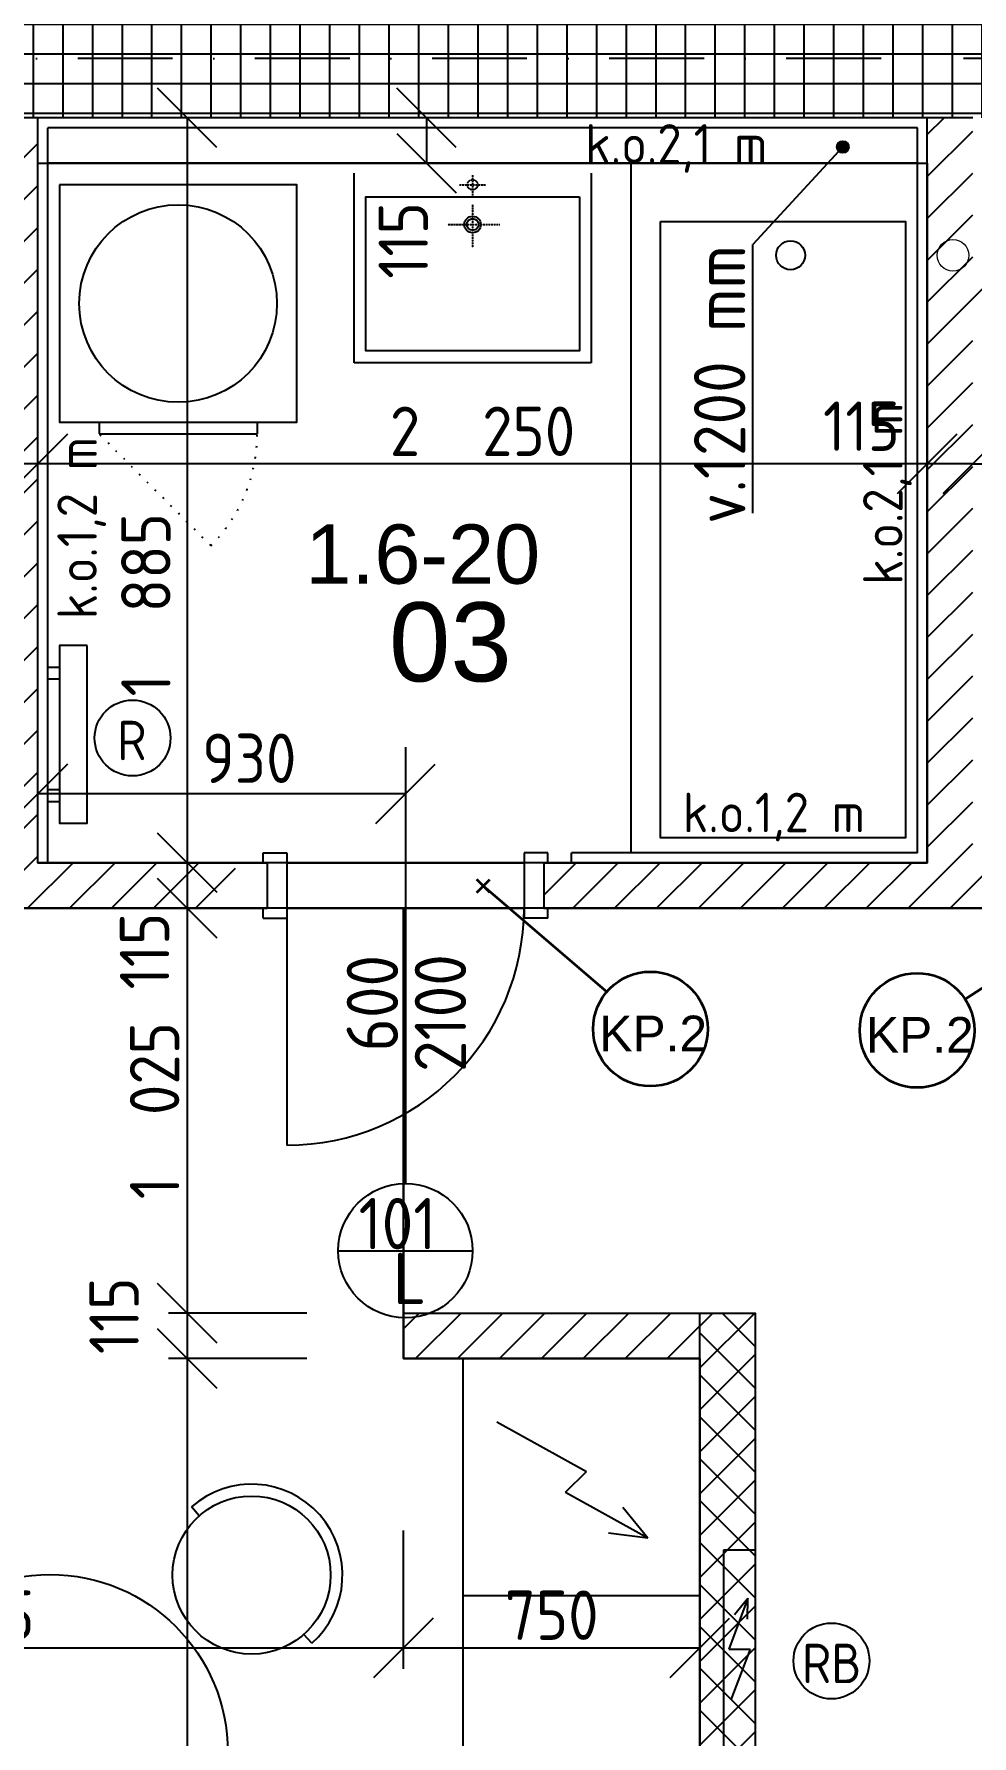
# Model space of a CAD drawing. Extents: x 4511820 to 5180432, y -1526536 to -944957.
# Drawn here: x 5148378 to 5150751, y -1310060 to -1305753 of the extents above; entities that cross this region are included whole.
import ezdxf

# ---------------------------------------------------------------- set-up
doc = ezdxf.new("R2010")
doc.units = 0
doc.header["$MEASUREMENT"] = 0
for name, pattern in [('ACAD_ISO07W100', [3.5, 0.5, -3]), ('BODKOCIARKOVANA_3', [5.6, 3, -1.3, 0, -1.3]), ('DASHED', [0.75, 0.5, -0.25])]:
    doc.linetypes.add(name, pattern=pattern)
doc.layers.get('0').update_dxf_attribs({"linetype": 'CONTINUOUS'})
doc.layers.get('Defpoints').update_dxf_attribs({"color": 61, "linetype": 'CONTINUOUS'})
for name, color, linetype in [('DVERE', 45, 'CONTINUOUS'), ('KÓTY', 4, 'CONTINUOUS'), ('MÚRY', 1, 'CONTINUOUS'), ('osi', 253, 'CONTINUOUS'), ('Plochy', 41, 'CONTINUOUS'), ('POPIS', 7, 'CONTINUOUS'), ('TENKÁ', 7, 'CONTINUOUS'), ('Z-Kúrenie', 101, 'CONTINUOUS'), ('ZARIADENIE', 47, 'CONTINUOUS'), ('ZARIADENIE1', 145, 'CONTINUOUS'), ('ZARIADOVACIE', 144, 'CONTINUOUS'), ('ZZ-elektro', 221, 'CONTINUOUS'), ('ŠRAFY', 82, 'CONTINUOUS')]:
    doc.layers.add(name, color=color, linetype=linetype)
doc.layers.add('preklady', color=74, linetype='CONTINUOUS', lineweight=35)
doc.layers.add('zz-kanal-splaskova', color=37, linetype='CONTINUOUS', lineweight=18)
doc.styles.add('ARIAL', font='arial.ttf')
doc.styles.add('STYLE1', font='isocp.shx')
doc.dimstyles.new('STANDARD-50', dxfattribs={"dimtxt": 125, "dimasz": 150, "dimexe": 10, "dimexo": 200, "dimgap": 20, "dimtad": 1, "dimdsep": 46, "dimlunit": 6, "dimtxsty": 'STYLE1', "dimblk1": 'OBLIQUE', "dimblk2": 'OBLIQUE', "dimsah": 1, "dimcen": 2.5, "dimse1": 1, "dimse2": 1, "dimadec": 0, "dimazin": 0, "dimtfac": 1, "dimtmove": 1, "dimatfit": 3, "dimldrblk": 'OBLIQUE', "dimfxl": 1, "dimtolj": 1, "dimtzin": 0, "dimarcsym": 0})
pattern_1 = [(45, (515270.5, 128041), (-53.0330086, 53.0330086), [])]

# ---------------------------------------------------------------- blocks, each defined once
blk = doc.blocks.new('pračka')
at = {"layer": 'ZARIADENIE1', "color": 8, "linetype": 'ACAD_ISO07W100', "ltscale": 8}
blk.add_line((4536136.9, -1117296.3), (4536419.7, -1117579.2), dxfattribs=at)
at = {"layer": 'ZARIADENIE1', "color": 8}
for p, q in [((4536419.7, -1117579.2), (4536019.7, -1117579.2)), ((4536019.7, -1117609.2), (4536019.7, -1117579.2)), ((4536419.7, -1117609.2), (4536419.7, -1117579.2))]:
    blk.add_line(p, q, dxfattribs=at)
blk.add_lwpolyline([(4536519.7, -1118209.2), (4536519.7, -1117609.2), (4535919.7, -1117609.2), (4535919.7, -1118209.2)], close=True, dxfattribs=at)
blk.add_circle((4536219.7, -1117909.2), 250, dxfattribs=at)
at = {"layer": 'ZARIADENIE1', "color": 8, "linetype": 'ACAD_ISO07W100', "ltscale": 8}
blk.add_arc((4536419.7, -1117579.2), 400, 135, 180, dxfattribs=at)
blk = doc.blocks.new('stol kruh')
at = {"layer": 'ZARIADENIE', "ltscale": 0.25}
for p, q in [((4441014, -1342243.9), (4441036.5, -1342224.1)), ((4441690.1, -1342287.3), (4441670.3, -1342264.8)), ((4440690.9, -1342527.6), (4440713.4, -1342507.8)), ((4441974.3, -1342610), (4441954.5, -1342587.5)), ((4440650.1, -1343161.8), (4440670, -1343184.3)), ((4441910.8, -1343263.8), (4441933.3, -1343244)), ((4440934.3, -1343484.5), (4440954.1, -1343507)), ((4441588.1, -1343548), (4441610.6, -1343528.2))]:
    blk.add_line(p, q, dxfattribs=at)
for centre, radius in [((4440863.7, -1342375.8), 200), ((4441822.3, -1342437.4), 200), ((4441312.2, -1342885.9), 450), ((4440802.1, -1343334.4), 200), ((4441760.7, -1343396), 200)]:
    blk.add_circle(centre, radius, dxfattribs=at)
for centre, start, end in [((4440863.7, -1342375.8), 41.2828, 221.2828), ((4441822.3, -1342437.4), 311.3675, 131.3675), ((4440802.1, -1343334.4), 131.3675, 311.3675), ((4441760.7, -1343396), 221.3675, 41.3675)]:
    blk.add_arc(centre, 230, start, end, dxfattribs=at)
blk = doc.blocks.new('_OBLIQUE')
at = {"color": 0, "linetype": 'ByBlock'}
blk.add_line((-0.5, -0.5), (0.5, 0.5), dxfattribs=at)
blk = doc.blocks.new('*D25570')
at = {"layer": 'Defpoints', "color": 0}
for p in [(5150752.5, -1306480.2), (5151752.5, -1306480.2), (5151752.5, -1306841)]:
    blk.add_point(p, dxfattribs=at)
at = {"layer": 'KÓTY', "color": 0, "lineweight": -2}
blk.add_line((5150752.5, -1306841), (5151752.5, -1306841), dxfattribs=at)
at = {"layer": 'KÓTY', "color": 0, "linetype": 'ByBlock', "lineweight": -2, "xscale": 150, "yscale": 150, "zscale": 150, "rotation": 180}
blk.add_blockref('_OBLIQUE', (5150752.5, -1306841), dxfattribs=at)
at = {"layer": 'KÓTY', "color": 0, "linetype": 'ByBlock', "lineweight": -2, "xscale": 150, "yscale": 150, "zscale": 150}
blk.add_blockref('_OBLIQUE', (5151752.5, -1306841), dxfattribs=at)
at = {"layer": 'KÓTY', "color": 0, "insert": (5151252.5, -1306758.5), "char_height": 125, "attachment_point": 5, "style": 'STYLE1'}
blk.add_mtext('\\A1;1ﾠ000', dxfattribs=at)
blk = doc.blocks.new('*D25571')
at = {"layer": 'Defpoints', "color": 0}
for p in [(5148387.5, -1305965.2), (5150637.5, -1306081.5), (5148387.5, -1306841)]:
    blk.add_point(p, dxfattribs=at)
at = {"layer": 'KÓTY', "color": 0, "lineweight": -2}
blk.add_line((5150637.5, -1306841), (5148387.5, -1306841), dxfattribs=at)
at = {"layer": 'KÓTY', "color": 0, "linetype": 'ByBlock', "lineweight": -2, "xscale": 150, "yscale": 150, "zscale": 150, "rotation": 180}
blk.add_blockref('_OBLIQUE', (5148387.5, -1306841), dxfattribs=at)
at = {"layer": 'KÓTY', "color": 0, "linetype": 'ByBlock', "lineweight": -2, "xscale": 150, "yscale": 150, "zscale": 150}
blk.add_blockref('_OBLIQUE', (5150637.5, -1306841), dxfattribs=at)
at = {"layer": 'KÓTY', "color": 0, "insert": (5149512.5, -1306758.5), "char_height": 125, "attachment_point": 5, "style": 'STYLE1'}
blk.add_mtext('\\A1;2ﾠ250', dxfattribs=at)
blk = doc.blocks.new('*D25572')
at = {"layer": 'Defpoints', "color": 0}
for p in [(5148272.5, -1305965.2), (5148387.5, -1305965.2), (5148272.5, -1306841)]:
    blk.add_point(p, dxfattribs=at)
at = {"layer": 'KÓTY', "color": 0, "lineweight": -2}
blk.add_line((5148387.5, -1306841), (5148272.5, -1306841), dxfattribs=at)
at = {"layer": 'KÓTY', "color": 0, "linetype": 'ByBlock', "lineweight": -2, "xscale": 150, "yscale": 150, "zscale": 150, "rotation": 180}
blk.add_blockref('_OBLIQUE', (5148272.5, -1306841), dxfattribs=at)
at = {"layer": 'KÓTY', "color": 0, "linetype": 'ByBlock', "lineweight": -2, "xscale": 150, "yscale": 150, "zscale": 150}
blk.add_blockref('_OBLIQUE', (5148387.5, -1306841), dxfattribs=at)
at = {"layer": 'KÓTY', "color": 0, "insert": (5148149.5, -1306713), "char_height": 125, "attachment_point": 5, "style": 'STYLE1'}
blk.add_mtext('\\A1;115', dxfattribs=at)
blk = doc.blocks.new('*D25574')
at = {"layer": 'Defpoints', "color": 0}
for p in [(5150637.5, -1306841), (5150637.5, -1306841), (5150752.5, -1306841)]:
    blk.add_point(p, dxfattribs=at)
at = {"layer": 'KÓTY', "color": 0, "lineweight": -2}
blk.add_line((5150752.5, -1306841), (5150637.5, -1306841), dxfattribs=at)
at = {"layer": 'KÓTY', "color": 0, "linetype": 'ByBlock', "lineweight": -2, "xscale": 150, "yscale": 150, "zscale": 150, "rotation": 180}
blk.add_blockref('_OBLIQUE', (5150637.5, -1306841), dxfattribs=at)
at = {"layer": 'KÓTY', "color": 0, "linetype": 'ByBlock', "lineweight": -2, "xscale": 150, "yscale": 150, "zscale": 150}
blk.add_blockref('_OBLIQUE', (5150752.5, -1306841), dxfattribs=at)
at = {"layer": 'KÓTY', "color": 0, "insert": (5150471, -1306745.5), "char_height": 125, "attachment_point": 5, "style": 'STYLE1'}
blk.add_mtext('\\A1;115', dxfattribs=at)
blk = doc.blocks.new('*D25578')
at = {"layer": 'Defpoints', "color": 0}
for p in [(5148387.5, -1307557.5), (5149317.5, -1307557.5), (5148387.5, -1307676)]:
    blk.add_point(p, dxfattribs=at)
at = {"layer": 'KÓTY', "color": 0, "lineweight": -2}
blk.add_line((5149317.5, -1307676), (5148387.5, -1307676), dxfattribs=at)
at = {"layer": 'KÓTY', "color": 0, "linetype": 'ByBlock', "lineweight": -2, "xscale": 150, "yscale": 150, "zscale": 150, "rotation": 180}
blk.add_blockref('_OBLIQUE', (5148387.5, -1307676), dxfattribs=at)
at = {"layer": 'KÓTY', "color": 0, "linetype": 'ByBlock', "lineweight": -2, "xscale": 150, "yscale": 150, "zscale": 150}
blk.add_blockref('_OBLIQUE', (5149317.5, -1307676), dxfattribs=at)
at = {"layer": 'KÓTY', "color": 0, "insert": (5148922.5, -1307586), "char_height": 125, "attachment_point": 5, "style": 'STYLE1'}
blk.add_mtext('\\A1;930', dxfattribs=at)
blk = doc.blocks.new('*D25591')
at = {"layer": 'Defpoints', "color": 0}
for p in [(5149312.5, -1309047.7), (5150062.5, -1309047.7), (5150062.5, -1309837)]:
    blk.add_point(p, dxfattribs=at)
at = {"layer": 'KÓTY', "color": 0, "lineweight": -2}
blk.add_line((5149312.5, -1309837), (5150062.5, -1309837), dxfattribs=at)
at = {"layer": 'KÓTY', "color": 0, "linetype": 'ByBlock', "lineweight": -2, "xscale": 150, "yscale": 150, "zscale": 150, "rotation": 180}
blk.add_blockref('_OBLIQUE', (5149312.5, -1309837), dxfattribs=at)
at = {"layer": 'KÓTY', "color": 0, "linetype": 'ByBlock', "lineweight": -2, "xscale": 150, "yscale": 150, "zscale": 150}
blk.add_blockref('_OBLIQUE', (5150062.5, -1309837), dxfattribs=at)
at = {"layer": 'KÓTY', "color": 0, "insert": (5149687.5, -1309754.5), "char_height": 125, "attachment_point": 5, "style": 'STYLE1'}
blk.add_mtext('\\A1;750', dxfattribs=at)
blk = doc.blocks.new('*D25604')
at = {"layer": 'Defpoints', "color": 0}
for p in [(5148387.5, -1305965.2), (5146852.5, -1307850.2), (5148765.5, -1307850.2)]:
    blk.add_point(p, dxfattribs=at)
at = {"layer": 'KÓTY', "color": 0, "lineweight": -2}
blk.add_line((5148765.5, -1305965.2), (5148765.5, -1307850.2), dxfattribs=at)
at = {"layer": 'KÓTY', "color": 0, "linetype": 'ByBlock', "lineweight": -2, "xscale": 150, "yscale": 150, "zscale": 150}
for p, rotation in [((5148765.5, -1305965.2), 90), ((5148765.5, -1307850.2), 270)]:
    blk.add_blockref('_OBLIQUE', p, dxfattribs=dict(at, rotation=rotation))
at = {"layer": 'KÓTY', "color": 0, "insert": (5148661, -1307197.5), "char_height": 125, "attachment_point": 5, "rotation": 90, "style": 'STYLE1'}
blk.add_mtext('\\A1;1ﾠ885', dxfattribs=at)
blk = doc.blocks.new('*D25605')
at = {"layer": 'Defpoints', "color": 0}
for p in [(5147562.5, -1307850.2), (5147927.5, -1307965.2), (5148765.5, -1307965.2)]:
    blk.add_point(p, dxfattribs=at)
at = {"layer": 'KÓTY', "color": 0, "lineweight": -2}
blk.add_line((5148765.5, -1307850.2), (5148765.5, -1307965.2), dxfattribs=at)
at = {"layer": 'KÓTY', "color": 0, "linetype": 'ByBlock', "lineweight": -2, "xscale": 150, "yscale": 150, "zscale": 150}
for p, rotation in [((5148765.5, -1307850.2), 90), ((5148765.5, -1307965.2), 270)]:
    blk.add_blockref('_OBLIQUE', p, dxfattribs=dict(at, rotation=rotation))
at = {"layer": 'KÓTY', "color": 0, "insert": (5148657.5, -1308074), "char_height": 125, "attachment_point": 5, "rotation": 90, "style": 'STYLE1'}
blk.add_mtext('\\A1;115', dxfattribs=at)
blk = doc.blocks.new('*D25606')
at = {"layer": 'Defpoints', "color": 0}
for p in [(5150303.5, -1305965.2), (5149371, -1306080.2), (5150303.5, -1306080.2)]:
    blk.add_point(p, dxfattribs=at)
at = {"layer": 'KÓTY', "color": 0, "lineweight": -2}
blk.add_line((5149371, -1305965.2), (5149371, -1306080.2), dxfattribs=at)
at = {"layer": 'KÓTY', "color": 0, "linetype": 'ByBlock', "lineweight": -2, "xscale": 150, "yscale": 150, "zscale": 150}
for p, rotation in [((5149371, -1305965.2), 90), ((5149371, -1306080.2), 270)]:
    blk.add_blockref('_OBLIQUE', p, dxfattribs=dict(at, rotation=rotation))
at = {"layer": 'KÓTY', "color": 0, "insert": (5149312, -1306275.5), "char_height": 125, "attachment_point": 5, "rotation": 90, "style": 'STYLE1'}
blk.add_mtext('\\A1;115', dxfattribs=at)
blk = doc.blocks.new('*D25641')
at = {"layer": 'Defpoints', "color": 0}
for p in [(5146967.5, -1309105.2), (5149312.5, -1309105.2), (5149312.5, -1309837)]:
    blk.add_point(p, dxfattribs=at)
at = {"layer": 'KÓTY', "color": 0, "lineweight": -2}
blk.add_line((5146967.5, -1309837), (5149312.5, -1309837), dxfattribs=at)
at = {"layer": 'KÓTY', "color": 0, "linetype": 'ByBlock', "lineweight": -2, "xscale": 150, "yscale": 150, "zscale": 150, "rotation": 180}
blk.add_blockref('_OBLIQUE', (5146967.5, -1309837), dxfattribs=at)
at = {"layer": 'KÓTY', "color": 0, "linetype": 'ByBlock', "lineweight": -2, "xscale": 150, "yscale": 150, "zscale": 150}
blk.add_blockref('_OBLIQUE', (5149312.5, -1309837), dxfattribs=at)
at = {"layer": 'KÓTY', "color": 0, "insert": (5148140, -1309754.5), "char_height": 125, "attachment_point": 5, "style": 'STYLE1'}
blk.add_mtext('\\A1;2ﾠ345', dxfattribs=at)
blk = doc.blocks.new('*D25642')
at = {"layer": 'Defpoints', "color": 0}
for p in [(5149312.5, -1307965.2), (5148765.5, -1308990.2), (5149312.5, -1308990.2)]:
    blk.add_point(p, dxfattribs=at)
at = {"layer": 'KÓTY', "color": 0, "lineweight": -2}
blk.add_line((5148765.5, -1307965.2), (5148765.5, -1308990.2), dxfattribs=at)
at = {"layer": 'KÓTY', "color": 0, "linetype": 'ByBlock', "lineweight": -2, "xscale": 150, "yscale": 150, "zscale": 150}
for p, rotation in [((5148765.5, -1307965.2), 90), ((5148765.5, -1308990.2), 270)]:
    blk.add_blockref('_OBLIQUE', p, dxfattribs=dict(at, rotation=rotation))
at = {"layer": 'KÓTY', "color": 0, "insert": (5148683, -1308477.7), "char_height": 125, "attachment_point": 5, "rotation": 90, "style": 'STYLE1'}
blk.add_mtext('\\A1;1ﾠ025', dxfattribs=at)
blk = doc.blocks.new('*D25643')
at = {"layer": 'Defpoints', "color": 0}
for p in [(5149312.5, -1308990.2), (5148765.5, -1309105.2), (5149312.5, -1309105.2)]:
    blk.add_point(p, dxfattribs=at)
at = {"layer": 'KÓTY', "color": 0, "lineweight": -2}
blk.add_line((5148765.5, -1308990.2), (5148765.5, -1309105.2), dxfattribs=at)
at = {"layer": 'KÓTY', "color": 0, "linetype": 'ByBlock', "lineweight": -2, "xscale": 150, "yscale": 150, "zscale": 150}
for p, rotation in [((5148765.5, -1308990.2), 90), ((5148765.5, -1309105.2), 270)]:
    blk.add_blockref('_OBLIQUE', p, dxfattribs=dict(at, rotation=rotation))
at = {"layer": 'KÓTY', "color": 0, "insert": (5148580.5, -1308996.9), "char_height": 125, "attachment_point": 5, "rotation": 90, "style": 'STYLE1'}
blk.add_mtext('\\A1;115', dxfattribs=at)
blk = doc.blocks.new('*D25644')
at = {"layer": 'Defpoints', "color": 0}
for p in [(5149312.5, -1309105.2), (5148765.5, -1312085.2), (5149312.5, -1312085.2)]:
    blk.add_point(p, dxfattribs=at)
at = {"layer": 'KÓTY', "color": 0, "lineweight": -2}
blk.add_line((5148765.5, -1309105.2), (5148765.5, -1312085.2), dxfattribs=at)
at = {"layer": 'KÓTY', "color": 0, "linetype": 'ByBlock', "lineweight": -2, "xscale": 150, "yscale": 150, "zscale": 150}
for p, rotation in [((5148765.5, -1309105.2), 90), ((5148765.5, -1312085.2), 270)]:
    blk.add_blockref('_OBLIQUE', p, dxfattribs=dict(at, rotation=rotation))
at = {"layer": 'KÓTY', "color": 0, "insert": (5148683, -1310595.2), "char_height": 125, "attachment_point": 5, "rotation": 90, "style": 'STYLE1'}
blk.add_mtext('\\A1;2ﾠ980', dxfattribs=at)

msp = doc.modelspace()

# ---------------------------------------------------------------- hatches: boundary and pattern name
at = {"layer": 'KÓTY'}
h = msp.add_hatch(color=256, dxfattribs=at)
h.dxf.hatch_style = 1
h.paths.add_polyline_path([(5150439, -1306038.883, -0.65381715), (5150413.826, -1306049.905, -1.52947961)])
at = {"layer": 'ŠRAFY', "ltscale": 0.25}
h = msp.add_hatch(dxfattribs=at)
h.set_pattern_fill('ANSI37', color=256, scale=600, angle=45)
h.set_pattern_definition([(90, (-3307273.674, 493071.734), (-75, 1e-14), []), (180, (-3307273.674, 493071.734), (-1e-14, -75), [])])
h.paths.add_polyline_path([(5142982.5, -1305965.191), (5148272.5, -1305965.191), (5148387.5, -1305965.191), (5150612.5, -1305965.191), (5150637.5, -1305965.191), (5150752.5, -1305965.191), (5151752.5, -1305965.191), (5151867.5, -1305965.191), (5152437.5, -1305965.191), (5152467.5, -1305965.191), (5155902.5, -1305965.191), (5155902.5, -1305665.191), (5152117.5, -1305665.191), (5152087.5, -1305665.191), (5151517.5, -1305665.191), (5151402.5, -1305665.191), (5149177.5, -1305665.191), (5149152.5, -1305665.191), (5149037.5, -1305665.191), (5147287.5, -1305665.191), (5147172.5, -1305665.191), (5146572.5, -1305665.191), (5145972.5, -1305665.191), (5145372.5, -1305665.191), (5144217.5, -1305665.191), (5144042.5, -1305665.191), (5142982.5, -1305665.191)])
h = msp.add_hatch(dxfattribs=at)
h.set_pattern_fill('ANSI31', color=256, scale=600, style=0)
h.set_pattern_definition(pattern_1)
h.paths.add_polyline_path([(5146852.5, -1308040.191), (5146967.5, -1308040.191), (5146967.5, -1308030.191), (5146967.5, -1307965.191), (5148877.5, -1307965.191), (5148887.5, -1307965.191), (5148887.5, -1307850.191), (5148877.5, -1307850.191), (5148412.5, -1307850.191), (5148387.5, -1307850.191), (5148387.5, -1306080.191), (5148387.5, -1305965.191), (5148272.5, -1305965.191), (5148272.5, -1307850.191), (5146852.5, -1307850.191), (5146852.5, -1308030.191)])
h = msp.add_hatch(dxfattribs=at)
h.set_pattern_fill('ANSI31', color=256, scale=600, style=0)
h.set_pattern_definition(pattern_1)
h.paths.add_polyline_path([(5150867.5, -1307850.191), (5150752.5, -1307850.191), (5150752.5, -1306480.191), (5151752.5, -1306480.191), (5151752.5, -1307850.191), (5151567.5, -1307850.191), (5151567.5, -1307965.191), (5151902.5, -1307965.191), (5151902.5, -1308040.191), (5152017.5, -1308040.191), (5152017.5, -1307850.191), (5151867.5, -1307850.191), (5151867.5, -1305965.191), (5151752.5, -1305965.191), (5151752.5, -1306365.191), (5150752.5, -1306365.191), (5150752.5, -1305965.191), (5150637.5, -1305965.191), (5150637.5, -1307850.191), (5149667.5, -1307850.191), (5149667.5, -1307965.191), (5150867.5, -1307965.191)])
h = msp.add_hatch(dxfattribs=at)
h.set_pattern_fill('ANSI31', color=256, scale=600, style=0)
h.set_pattern_definition(pattern_1)
h.paths.add_polyline_path([(5149312.5, -1308990.191), (5149312.5, -1309105.191), (5150062.5, -1309105.191), (5150062.5, -1308990.191)])
h = msp.add_hatch(dxfattribs=at)
h.set_pattern_fill('ANSI37', color=256, scale=600, style=0)
h.set_pattern_definition([(45, (-2973754.684, 351431.784), (-53.0330086, 53.0330086), []), (135, (-2973754.684, 351431.784), (-53.0330086, -53.0330086), [])])
h.paths.add_polyline_path([(5150062.5, -1308990.191), (5150062.5, -1309105.191), (5150062.5, -1312085.191), (5150202.5, -1312085.191), (5150202.5, -1311865.191), (5150202.5, -1311785.191), (5150202.5, -1308990.191)])

# ---------------------------------------------------------------- linework, layer by layer
at = {"layer": 'DVERE', "ltscale": 0.25}
for p, q in [((5149317.5, -1307557.535), (5149317.5, -1308662.191)), ((5148957.5, -1307850.191), (5148957.5, -1307825.191)), ((5148957.5, -1307825.191), (5149017.5, -1307825.191)), ((5149017.5, -1307825.191), (5149017.5, -1307990.191)), ((5149617.5, -1307825.191), (5149617.5, -1307990.191)), ((5149677.5, -1307825.191), (5149617.5, -1307825.191)), ((5149677.5, -1307850.191), (5149677.5, -1307825.191)), ((5149017.5, -1307850.191), (5149617.5, -1307850.191)), ((5149017.5, -1307850.191), (5149017.5, -1307995.191)), ((5148957.5, -1307990.191), (5148957.5, -1307965.191)), ((5148957.5, -1307990.191), (5149017.5, -1307990.191)), ((5149017.5, -1307965.191), (5149617.5, -1307965.191)), ((5149017.5, -1307965.191), (5149017.5, -1308565.191)), ((5149677.5, -1307990.191), (5149617.5, -1307990.191)), ((5149677.5, -1307990.191), (5149677.5, -1307965.191)), ((5149147.5, -1308832.191), (5149487.5, -1308832.191))]:
    msp.add_line(p, q, dxfattribs=at)
msp.add_circle((5149317.5, -1308832.191), 170, dxfattribs=at)
msp.add_arc((5149017.5, -1307965.191), 600, 270, 0, dxfattribs=at)
at = {"layer": 'KÓTY'}
for p in [(5150424, -1306038.883), (5150196, -1306965.383)]:
    msp.add_line(p, (5150196, -1306285.883), dxfattribs=at)
at = {"layer": 'KÓTY', "ltscale": 0.25}
for p, q in [((5149068.403, -1308990.191), (5148718.403, -1308990.191)), ((5149068.403, -1309105.191), (5148718.403, -1309105.191))]:
    msp.add_line(p, q, dxfattribs=at)
at = {"layer": 'KÓTY', "ltscale": 25}
msp.add_line((5149312.5, -1309890.403), (5149312.5, -1309540.403), dxfattribs=at)
at = {"layer": 'KÓTY'}
msp.add_circle((5150424, -1306038.883), 15, dxfattribs=at)
at = {"layer": 'MÚRY', "ltscale": 0.25}
for p, q in [((5150637.5, -1305965.191), (5148387.5, -1305965.191)), ((5148387.5, -1307850.191), (5148387.5, -1305965.191)), ((5150637.5, -1307850.191), (5150637.5, -1305965.191)), ((5148387.5, -1307850.191), (5148967.5, -1307850.191)), ((5148967.5, -1307850.191), (5148967.5, -1307965.191)), ((5149667.5, -1307850.191), (5150637.5, -1307850.191)), ((5149667.5, -1307850.191), (5149667.5, -1307965.191)), ((5146967.5, -1307965.191), (5148967.5, -1307965.191)), ((5149667.5, -1307965.191), (5150917.5, -1307965.191)), ((5149312.5, -1308990.191), (5149312.5, -1309105.191))]:
    msp.add_line(p, q, dxfattribs=at)
at = {"layer": 'MÚRY'}
for p, q in [((5149312.5, -1308990.191), (5150202.5, -1308990.191)), ((5150202.5, -1308990.191), (5150202.5, -1311785.191)), ((5149312.5, -1309105.191), (5150062.5, -1309105.191)), ((5150062.5, -1309105.191), (5150062.5, -1312085.191))]:
    msp.add_line(p, q, dxfattribs=at)
at = {"layer": 'osi', "linetype": 'BODKOCIARKOVANA_3', "ltscale": 80}
msp.add_line((5157242.5, -1305815.191), (5093572.5, -1305815.191), dxfattribs=at)
at = {"layer": 'Plochy'}
for p, q in [((5149312.5, -1309105.191), (5149312.5, -1308990.191)), ((5150062.5, -1309105.191), (5149312.5, -1309105.191))]:
    msp.add_line(p, q, dxfattribs=at)
for points in [[(5148387.5, -1306080.191), (5150637.5, -1306080.191), (5150637.5, -1307850.191), (5148387.5, -1307850.191)], [(5150062.5, -1309105.191), (5149312.5, -1309105.191), (5149312.5, -1307965.191), (5146967.5, -1307965.191), (5146967.5, -1309105.191), (5144217.5, -1309105.191), (5144217.5, -1312085.191), (5150062.5, -1312085.191)], [(5151902.5, -1312085.191), (5151902.5, -1307965.191), (5149312.5, -1307965.191), (5149312.5, -1308990.191), (5150202.5, -1308990.191), (5150202.5, -1311785.191), (5150852.5, -1311785.191), (5150852.5, -1312085.191)]]:
    msp.add_lwpolyline(points, close=True, dxfattribs=at)
at = {"layer": 'preklady'}
for p, q in [((5149497.883, -1307925.617), (5149531.117, -1307892.383)), ((5149531.118, -1307925.618), (5149497.884, -1307892.384)), ((5149514.5, -1307909), (5149827.086, -1308176.717)), ((5151163.5, -1307915.5), (5150733.251, -1308195.456))]:
    msp.add_line(p, q, dxfattribs=at)
at = {"layer": 'preklady', "ltscale": 0.25}
for centre in [(5149937.215, -1308271.038), (5150611.715, -1308274.538)]:
    msp.add_circle(centre, 145, dxfattribs=at)
at = {"layer": 'TENKÁ'}
for p, q in [((5148387.5, -1305965.191), (5148272.5, -1305965.191)), ((5150752.5, -1305965.191), (5150637.5, -1305965.191)), ((5150062.5, -1309105.191), (5150062.5, -1308990.191))]:
    msp.add_line(p, q, dxfattribs=at)
at = {"layer": 'TENKÁ', "ltscale": 0.25}
for p, q in [((5148412.5, -1307850.191), (5148412.5, -1305990.191)), ((5150612.5, -1305990.191), (5148412.5, -1305990.191)), ((5150612.5, -1307825.191), (5150612.5, -1305990.191)), ((5150612.5, -1306080.191), (5148412.5, -1306080.191)), ((5150612.5, -1307825.191), (5149737.5, -1307825.191)), ((5149737.5, -1307850.191), (5149737.5, -1307825.191))]:
    msp.add_line(p, q, dxfattribs=at)
at = {"layer": 'TENKÁ', "linetype": 'ACAD_ISO07W100', "ltscale": 10}
msp.add_line((5149312.5, -1308990.191), (5149312.5, -1307965.191), dxfattribs=at)
at = {"layer": 'Z-Kúrenie', "linetype": 'Continuous'}
for p, q in [((5148412.5, -1307355.191), (5148442.5, -1307355.191)), ((5148412.5, -1307385.191), (5148442.5, -1307385.191)), ((5148412.5, -1307665.191), (5148442.5, -1307665.191)), ((5148412.5, -1307695.191), (5148442.5, -1307695.191))]:
    msp.add_line(p, q, dxfattribs=at)
msp.add_lwpolyline([(5148512.5, -1307300.191), (5148442.5, -1307300.191), (5148442.5, -1307750.191), (5148512.5, -1307750.191)], close=True, dxfattribs=at)
msp.add_circle((5148627.203, -1307534.608), 96, dxfattribs=at)
at = {"layer": 'ZARIADENIE1', "color": 8, "ltscale": 0.25}
for p, q in [((5149462.5, -1309105.191), (5149462.5, -1312085.191)), ((5150062.5, -1309705.191), (5149462.5, -1309705.191))]:
    msp.add_line(p, q, dxfattribs=at)
at = {"layer": 'ZARIADENIE1', "color": 8}
for p, q in [((5149548.988, -1309265.339), (5149775.314, -1309391.266)), ((5149722.443, -1309443.099), (5149775.314, -1309391.266)), ((5149722.443, -1309443.099), (5149930.418, -1309558.816)), ((5149867.14, -1309481.266), (5149930.418, -1309558.816)), ((5149831.161, -1309545.931), (5149930.418, -1309558.816))]:
    msp.add_line(p, q, dxfattribs=at)
at = {"layer": 'ZARIADOVACIE', "ltscale": 0.25}
for p, q in [((5149187.5, -1306585.191), (5149187.5, -1306105.191)), ((5149787.5, -1306105.191), (5149787.5, -1306585.191)), ((5149887.5, -1306080.191), (5149887.5, -1307825.191)), ((5149787.5, -1306585.191), (5149187.5, -1306585.191))]:
    msp.add_line(p, q, dxfattribs=at)
at = {"layer": 'ZARIADOVACIE', "linetype": 'DASHED'}
for p, q in [((5149487.5, -1306109.892), (5149487.5, -1306161.926)), ((5149454.637, -1306134.54), (5149520.363, -1306134.54)), ((5149487.5, -1306184.298), (5149487.5, -1306293.843)), ((5149424.512, -1306234.962), (5149555.965, -1306234.962))]:
    msp.add_line(p, q, dxfattribs=at)
at = {"layer": 'ZARIADOVACIE', "ltscale": 0.25}
for points in [[(5149757.5, -1306165.191), (5149757.5, -1306555.191), (5149217.5, -1306555.191), (5149217.5, -1306165.191)], [(5149757.5, -1306165.191), (5149757.5, -1306555.191), (5149217.5, -1306555.191), (5149217.5, -1306165.191)], [(5149962.5, -1306227.664), (5150582.5, -1306227.664), (5150582.5, -1307787.664), (5149962.5, -1307787.664)]]:
    msp.add_lwpolyline(points, close=True, dxfattribs=at)
at = {"layer": 'ZARIADOVACIE', "linetype": 'DASHED'}
msp.add_circle((5149487.186, -1306134.539), 12.931, dxfattribs=at)
at = {"layer": 'ZARIADOVACIE', "linetype": 'Continuous'}
for centre, radius in [((5149487.227, -1306235.23), 20.877), ((5149487.5, -1306234.962), 14.781)]:
    msp.add_circle(centre, radius, dxfattribs=at)
at = {"layer": 'ZARIADOVACIE', "ltscale": 0.25}
msp.add_circle((5150291.798, -1306313.078), 36.624, dxfattribs=at)
at = {"layer": 'ZZ-elektro'}
for p, q in [((5150202.5, -1309590.191), (5150122.5, -1309590.191)), ((5150122.5, -1309590.191), (5150122.5, -1310090.191)), ((5150183.901, -1309711.698), (5150135.617, -1309840.191)), ((5150149.792, -1309752.685), (5150183.901, -1309711.698)), ((5150182.578, -1309765.005), (5150183.901, -1309711.698)), ((5150135.617, -1309840.191), (5150189.33, -1309840.191)), ((5150189.33, -1309840.191), (5150141.046, -1309968.685))]:
    msp.add_line(p, q, dxfattribs=at)
msp.add_circle((5150395.252, -1309870.321), 96, dxfattribs=at)
at = {"layer": 'zz-kanal-splaskova'}
msp.add_circle((5150702.5, -1306313.078), 40, dxfattribs=at)

# ---------------------------------------------------------------- block references
at = {"layer": 'TENKÁ', "rotation": 180}
msp.add_blockref('pračka', (9684962.247, -2424344.383), dxfattribs=at)
at = {"layer": 'ZARIADENIE'}
msp.add_blockref('stol kruh', (707106.033, 32784.408), dxfattribs=at)

# ---------------------------------------------------------------- texts
at = {"layer": 'DVERE', "style": 'STYLE1'}
for s, p in [('101', (5149198.97, -1308828.691)), ('L', (5149285.97, -1308967.328))]:
    msp.add_text(s, height=130, dxfattribs=at).set_placement(p)
at = {"layer": 'POPIS', "lineweight": 40, "ltscale": 0.25, "style": 'ARIAL'}
for s, height, p in [('1.6-20', 150, (5149064.269, -1307144.27)), ('03', 200, (5149275.839, -1307391.38))]:
    msp.add_text(s, height=height, dxfattribs=at).set_placement(p)
at = {"layer": 'preklady', "linetype": 'Continuous', "lineweight": 20, "style": 'ARIAL'}
for p in [(5149807.951, -1308327.295), (5150482.451, -1308330.795)]:
    msp.add_text('KP.2', height=90, dxfattribs=at).set_placement(p)
at = {"layer": 'TENKÁ', "linetype": 'Continuous', "style": 'STYLE1'}
for s, p in [('k.o.2,1 m', (5149772.169, -1306081.145)), ('k.o.1,2 m', (5150019.067, -1307773.144))]:
    msp.add_text(s, height=100, dxfattribs=at).set_placement(p)
for s, height, p in [('v.1200 mm', 130, (5150177.417, -1306993.511)), ('k.o.2,1 m', 100, (5150575.152, -1307146.956)), ('k.o.1,2 m', 100, (5148537.03, -1307234.157)), ('2100', 130, (5149471.024, -1308379.88)), ('600', 130, (5149298.917, -1308328.106))]:
    msp.add_text(s, height=height, rotation=90, dxfattribs=at).set_placement(p)
at = {"layer": 'Z-Kúrenie', "linetype": 'Continuous', "style": 'STYLE1'}
msp.add_text('R', height=100, dxfattribs=at).set_placement((5148588.575, -1307590.807))
at = {"layer": 'ZZ-elektro', "style": 'STYLE1'}
msp.add_text('RB', height=100, dxfattribs=at).set_placement((5150320.624, -1309926.521))

# ---------------------------------------------------------------- dimensions: what is measured, and where the dimension line sits
at = {"layer": 'KÓTY'}
for base, p1, p2, picture, middle in [((5148765.5, -1307850.191), (5148387.5, -1305965.191), (5146852.5, -1307850.191), '*D25604', (5148743.5, -1307197.5)), ((5149371, -1306080.191), (5150303.5, -1305965.191), (5150303.5, -1306080.191), '*D25606', (5149394.5, -1306275.5)), ((5148765.5, -1307965.191), (5147562.5, -1307850.191), (5147927.5, -1307965.191), '*D25605', (5148740, -1308074))]:
    dim = msp.add_linear_dim(base=base, p1=p1, p2=p2, angle=90, dimstyle='STANDARD-50', dxfattribs=at)
    dim.commit()
    dim.dimension.update_dxf_attribs({"geometry": picture, "text_midpoint": middle, "dimtype": 160})
for base, p1, p2, picture, middle in [((5148272.5, -1306841), (5148387.5, -1305965.191), (5148272.5, -1305965.191), '*D25572', (5148149.5, -1306795.5)), ((5150637.5, -1306841), (5150752.5, -1306841), (5150637.5, -1306841), '*D25574', (5150471, -1306828)), ((5148387.5, -1307676), (5149317.5, -1307557.535), (5148387.5, -1307557.535), '*D25578', (5148922.5, -1307668.5))]:
    dim = msp.add_linear_dim(base=base, p1=p1, p2=p2, dimstyle='STANDARD-50', dxfattribs=at)
    dim.commit()
    dim.dimension.update_dxf_attribs({"geometry": picture, "text_midpoint": middle, "dimtype": 160})
for base, p1, p2, picture, middle in [((5148387.5, -1306841), (5150637.5, -1306081.484), (5148387.5, -1305965.191), '*D25571', (5149512.5, -1306758.457)), ((5151752.5, -1306841), (5150752.5, -1306480.191), (5151752.5, -1306480.191), '*D25570', (5151252.5, -1306758.457)), ((5150062.5, -1309837), (5149312.5, -1309047.691), (5150062.5, -1309047.691), '*D25591', (5149687.5, -1309754.5))]:
    dim = msp.add_linear_dim(base=base, p1=p1, p2=p2, dimstyle='STANDARD-50', dxfattribs=at)
    dim.commit()
    dim.dimension.update_dxf_attribs({"geometry": picture, "text_midpoint": middle})
for base, p1, p2, picture, middle in [((5148765.5, -1308990.191), (5149312.5, -1307965.191), (5149312.5, -1308990.191), '*D25642', (5148682.957, -1308477.691)), ((5148765.5, -1309105.191), (5149312.5, -1308990.191), (5149312.5, -1309105.191), '*D25643', (5148580.5, -1308996.941)), ((5148765.5, -1312085.191), (5149312.5, -1309105.191), (5149312.5, -1312085.191), '*D25644', (5148682.957, -1310595.191))]:
    dim = msp.add_linear_dim(base=base, p1=p1, p2=p2, angle=90, dimstyle='STANDARD-50', override={"dimtxsty": 'STYLE1', "dimldrblk": 'OBLIQUE'}, dxfattribs=at)
    dim.commit()
    dim.dimension.update_dxf_attribs({"geometry": picture, "text_midpoint": middle})
dim = msp.add_linear_dim(base=(5149312.5, -1309837), p1=(5146967.5, -1309105.191), p2=(5149312.5, -1309105.191), dimstyle='STANDARD-50', override={"dimtxsty": 'STYLE1', "dimldrblk": 'OBLIQUE'}, dxfattribs=at)
dim.commit()
dim.dimension.update_dxf_attribs({"geometry": '*D25641', "text_midpoint": (5148140, -1309754.457)})

doc.saveas('drawing.dxf')
